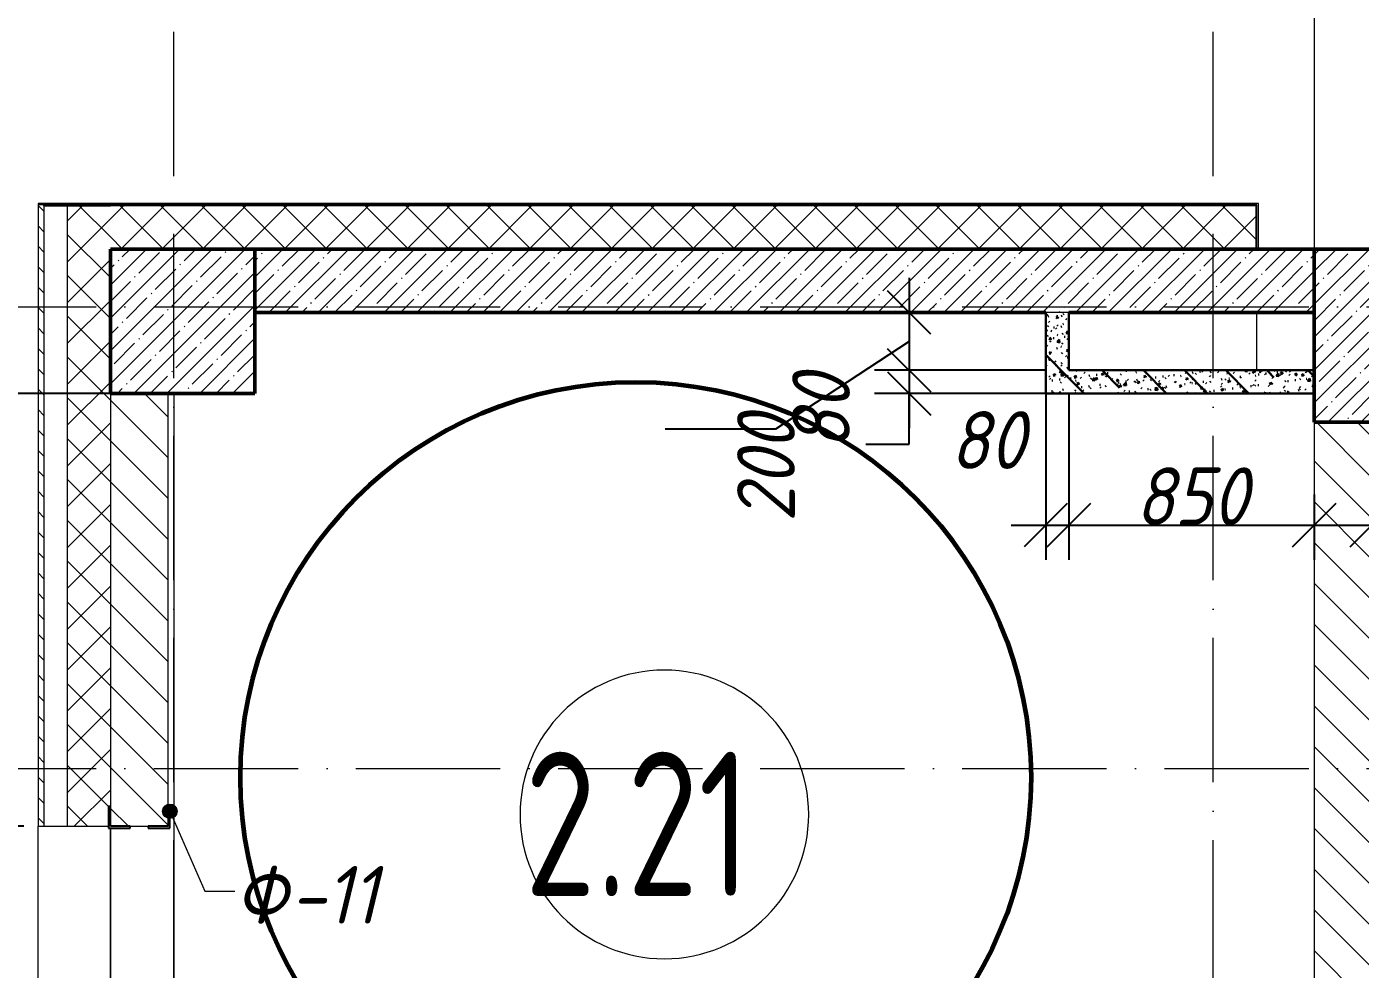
# Model space of a CAD drawing. Header units: millimetres. Extents: x -6064 to 178764, y -5836 to 29924.
# Drawn here: x -400 to 4220, y 12705 to 15970 of the extents above; entities that cross this region are included whole.
import ezdxf

# ---------------------------------------------------------------- set-up
doc = ezdxf.new("R2010")
doc.units = ezdxf.units.MM
doc.linetypes.add('50_200_ШТРИХ_1Т_ш5_п1_п1_', pattern=[700, 500, -100, 0, -100])
for name, color, linetype, lineweight in [('0) ПГП', 1, 'Continuous', 30), ('A-AREA-IDEN', 7, 'Continuous', 9), ('A-FLOR', 7, 'Continuous', 9), ('A-GENM-1', 7, 'Continuous', 25), ('A-GENM-IDEN', 7, 'Continuous', 9), ('A-WALL', 7, 'Continuous', 5), ('A-WALL-3', 7, 'Continuous', 50), ('A-WALL-4', 7, 'Continuous', 9), ('A-WALL-FNSH-1', 7, 'Continuous', 9), ('A-WALL-PATT-1', 7, 'Continuous', 5), ('I-WALL', 7, 'Continuous', 5), ('S-COLS', 7, 'Continuous', 9), ('S-COLS-1', 7, 'Continuous', 5), ('S-COLS-2', 7, 'Continuous', 50), ('Оси-1', 7, '50_200_ШТРИХ_1Т_ш5_п1_п1_', 9)]:
    doc.layers.add(name, color=color, linetype=linetype, lineweight=lineweight)
doc.layers.add('A-ANNO-DIMS', color=7, linetype='Continuous')
for name, color, linetype, lineweight, true_color in [('A-WALL-1', 7, 'Continuous', 13, 0xce0000), ('A-WALL-2', 7, 'Continuous', 5, 0xce0000), ('A-WALL-5', 7, 'Continuous', 13, 0x0070df), ('A-WALL-FNSH-2', 7, 'Continuous', 13, 0xce0000), ('A-WALL-FNSH-4', 7, 'Continuous', 13, 0x0070df), ('A-WALL-PATT-2', 7, 'Continuous', 5, 0xce0000)]:
    doc.layers.add(name, color=color, linetype=linetype, lineweight=lineweight, true_color=true_color)
doc.styles.add('ISOCPEUR_I_2', font='isocpeui.ttf', dxfattribs={"width": 0.9, "height": 200})
doc.styles.add('СПДС', font='ГОСТ тип А.ttf', dxfattribs={"width": 0.9})
doc.dimstyles.new('ISO-2_0_0_9К_СРЕДНИЙ', dxfattribs={"dimscale": 304.8, "dimtxt": 199.196235, "dimasz": 0.492126, "dimexe": 0.393701, "dimexo": 0, "dimgap": 0, "dimtad": 1, "dimdec": 0, "dimzin": 0, "dimdsep": 46, "dimtxsty": 'ISOCPEUR_I_2', "dimblk1": 'OBLIQUE', "dimblk2": 'OBLIQUE', "dimsah": 1, "dimcen": 0.09, "dimdle": 0.393701, "dimazin": 0, "dimtfac": 1, "dimtdec": 4, "dimtix": 1, "dimtmove": 1, "dimatfit": 3, "dimfxl": 1, "dimtvp": 1, "dimtolj": 1, "dimtzin": 0, "dimarcsym": 2})
doc.dimstyles.new('ISO-2_0_0_9К_СРЕДНИЙ_2', dxfattribs={"dimscale": 304.8, "dimtxt": 199.196235, "dimasz": 0.492126, "dimexe": 0.393701, "dimexo": 0, "dimgap": 0, "dimtad": 1, "dimdec": 0, "dimzin": 0, "dimdsep": 46, "dimtxsty": 'ISOCPEUR_I_2', "dimblk1": 'OBLIQUE', "dimblk2": 'OBLIQUE', "dimsah": 1, "dimcen": 0.09, "dimdle": 0.393701, "dimazin": 0, "dimtfac": 1, "dimtdec": 4, "dimtix": 1, "dimtmove": 0, "dimatfit": 3, "dimfxl": 1, "dimtvp": 1, "dimtolj": 1, "dimtzin": 0, "dimarcsym": 2})
pattern_1 = [(135, (0, 0), (-70.7107, -70.7107), [])]
pattern_2 = [(45, (0, 0), (-57.02463, 57.02463), []), (45, (57.025, 0), (-57.02463, 57.02463), [100.806, -20.161, 3.353, -16.808])]
pattern_3 = [(45, (0, 0), (-70.7107, 70.7107), []), (135, (0, 0), (-70.7107, -70.7107), [])]
pattern_4 = [(50, (0, 0), (72.87376, -6.37607), [7.62, -83.82]), (355, (0, 0), (-14.097, 76.42244), [6.096, -67.056]), (100.451, (6.07, -0.53), (58.77696, 70.04687), [6.476, -71.236]), (46.184, (0, 20.32), (108.4314, -16.81745), [11.43, -125.73]), (96.636, (9.04, 18.92), (94.961, 98.9709), [9.714, -106.854]), (351.184, (0, 20.32), (94.9623, 98.9702), [9.144, -100.584]), (21, (10.16, 15.24), (60.64565, -40.90654), [7.62, -83.82]), (326, (10.16, 15.24), (24.72083, 73.67493), [6.096, -67.056]), (71.451, (15.214, 11.83), (85.3669, 32.76874), [6.476, -71.236]), (37.5, (0, 0), (1.235525, 33.822432), [3.353, -62.89, 3.353, -64.719, -67.31]), (37.5, (0, 0), (1.235525, 33.822432), [-134.315, 3.353, -63.957]), (7.5, (0, 0), (26.728146, 40.07255), [3.353, -35.458, 3.353, -61.366, -25.654]), (7.5, (0, 0), (26.728146, 40.07255), [-103.53, 3.353, -22.301]), (327.5, (-22.657, 0), (54.236318, -2.292117), [3.353, -22.047, 3.353, -75.895, -105.156]), (327.5, (-22.657, 0), (54.236318, -2.292117), [-104.648, 3.353, -101.803]), (317.5, (-32.817, 0), (59.25158, 10.17014), [3.353, -29.667, 3.353, -49.276, -74.676]), (317.5, (-32.817, 0), (59.25158, 10.17014), [-85.649, 3.353, -71.323])]
pattern_5 = [(135, (0, 0), (-142.5612, -142.5612), []), (135, (142.56, 0), (-142.5612, -142.5612), [252.016, -50.403, 3.353, -47.05])]

# ---------------------------------------------------------------- blocks, each defined once
blk = doc.blocks.new('Колонна_Несущая_Прямоугольное сечение - 500х500-V23-АР1_1_Кладочный план 2 этажа')
at = {"layer": 'S-COLS-1'}
h = blk.add_hatch(dxfattribs=at)
h.set_pattern_fill('FP_33', color=256, style=0, pattern_type=2)
h.set_pattern_definition([(45, (-140, -14950), (-57.02463, 57.02463), []), (45, (-82.975, -14950), (-57.02463, 57.02463), [100.806, -20.161, 3.353, -16.808])])
h.paths.add_polyline_path([(-250, -250), (250, -250), (250, 250), (-250, 250), (-250, 147.8)], flags=0)
at = {"layer": 'S-COLS-2'}
for p, q in [((250, 250), (-250, 250)), ((-250, 250), (-250, -250)), ((250, -250), (250, 250)), ((-250, -250), (250, -250))]:
    blk.add_line(p, q, dxfattribs=at)
blk = doc.blocks.new('Фахверк_СКБ_Уголок - Ф-11_200х2500 h-28441216-АР1_1_Кладочный план 2 этажа')
at = {"layer": 'A-GENM-1'}
for p, q in [((200, 156), (125, 156)), ((125, 156), (125, 81)), ((131, 81), (131, 150)), ((131, 150), (200, 150)), ((200, 150), (200, 156)), ((125, 81), (131, 81)), ((131, 19), (125, 19)), ((125, 19), (125, -56)), ((131, -50), (131, 19)), ((125, -56), (200, -56)), ((200, -50), (131, -50)), ((200, -56), (200, -50))]:
    blk.add_line(p, q, dxfattribs=at)
blk = doc.blocks.new('_Oblique')
at = {"color": 0, "linetype": 'ByBlock', "lineweight": -2}
blk.add_line((-0.5, -0.5), (0.5, 0.5), dxfattribs=at)
blk = doc.blocks.new('DIMBLOCK97-АР1_1_Кладочный план 2 этажа')
at = {"layer": 'A-ANNO-DIMS', "color": 0, "lineweight": -2, "transparency": 16777216}
for p, q in [((-1360.2, 14820), (-1360.2, 13080)), ((-110, 14700), (-1480.2, 14700)), ((-410, 13200), (-1480.2, 13200))]:
    blk.add_line(p, q, dxfattribs=at)
at = {"layer": 'Defpoints', "color": 0, "transparency": 16777216}
for p in [(-110, 14700), (-1360.2, 13200), (-410, 13200)]:
    blk.add_point(p, dxfattribs=at)
at = {"layer": 'A-ANNO-DIMS', "color": 0, "lineweight": -2, "transparency": 16777216, "xscale": 150, "yscale": 150, "zscale": 150}
for p, rotation in [((-1360.2, 14700), 90), ((-1360.2, 13200), 270)]:
    blk.add_blockref('_Oblique', p, dxfattribs=dict(at, rotation=rotation))
at = {"layer": 'A-ANNO-DIMS', "color": 0, "transparency": 16777216, "insert": (-1460.2, 13950), "char_height": 200, "width": 560.814, "attachment_point": 5, "rotation": 90, "style": 'ISOCPEUR_I_2'}
blk.add_mtext('\\A1;1500', dxfattribs=at)
blk = doc.blocks.new('DIMBLOCK446-АР1_1_Кладочный план 2 этажа')
at = {"layer": 'A-ANNO-DIMS', "color": 0, "lineweight": -2, "transparency": 16777216}
for p, q in [((3130, 14699.7), (3130, 14123.5)), ((3210, 14697.7), (3210, 14123.5)), ((3010, 14243.5), (3330, 14243.5))]:
    blk.add_line(p, q, dxfattribs=at)
at = {"layer": 'Defpoints', "color": 0, "transparency": 16777216}
for p in [(3130, 14699.7), (3210, 14697.7), (3210, 14243.5)]:
    blk.add_point(p, dxfattribs=at)
at = {"layer": 'A-ANNO-DIMS', "color": 0, "lineweight": -2, "transparency": 16777216, "xscale": 150, "yscale": 150, "zscale": 150, "rotation": 180}
blk.add_blockref('_Oblique', (3130, 14243.5), dxfattribs=at)
at = {"layer": 'A-ANNO-DIMS', "color": 0, "lineweight": -2, "transparency": 16777216, "xscale": 150, "yscale": 150, "zscale": 150}
blk.add_blockref('_Oblique', (3210, 14243.5), dxfattribs=at)
at = {"layer": 'A-ANNO-DIMS', "color": 0, "transparency": 16777216, "insert": (2798.8, 14638.1), "char_height": 200, "width": 303.391, "attachment_point": 1, "line_spacing_factor": 1.149209, "style": 'ISOCPEUR_I_2'}
blk.add_mtext('\\A1;80', dxfattribs=at)
blk = doc.blocks.new('DIMBLOCK447-АР1_1_Кладочный план 2 этажа')
at = {"layer": 'A-ANNO-DIMS', "color": 0, "lineweight": -2, "transparency": 16777216}
for p, q in [((3210, 14697.7), (3210, 14123.5)), ((4060, 14349.5), (4060, 14123.5)), ((3090, 14243.5), (4180, 14243.5))]:
    blk.add_line(p, q, dxfattribs=at)
at = {"layer": 'Defpoints', "color": 0, "transparency": 16777216}
for p in [(3210, 14697.7), (4060, 14349.5), (4060, 14243.5)]:
    blk.add_point(p, dxfattribs=at)
at = {"layer": 'A-ANNO-DIMS', "color": 0, "lineweight": -2, "transparency": 16777216, "xscale": 150, "yscale": 150, "zscale": 150, "rotation": 180}
blk.add_blockref('_Oblique', (3210, 14243.5), dxfattribs=at)
at = {"layer": 'A-ANNO-DIMS', "color": 0, "lineweight": -2, "transparency": 16777216, "xscale": 150, "yscale": 150, "zscale": 150}
blk.add_blockref('_Oblique', (4060, 14243.5), dxfattribs=at)
at = {"layer": 'A-ANNO-DIMS', "color": 0, "transparency": 16777216, "insert": (3635, 14343.5), "char_height": 200, "width": 455.087, "attachment_point": 5, "style": 'ISOCPEUR_I_2'}
blk.add_mtext('\\A1;850', dxfattribs=at)
blk = doc.blocks.new('DIMBLOCK448-АР1_1_Кладочный план 2 этажа')
at = {"layer": 'A-ANNO-DIMS', "color": 0, "lineweight": -2, "transparency": 16777216}
for p, q in [((4060, 14349.5), (4060, 14123.5)), ((4260, 14349.5), (4260, 14123.5)), ((3940, 14243.5), (4380, 14243.5)), ((4836.8, 14243.5), (4260, 14243.5))]:
    blk.add_line(p, q, dxfattribs=at)
at = {"layer": 'Defpoints', "color": 0, "transparency": 16777216}
for p in [(4060, 14349.5), (4260, 14349.5), (4260, 14243.5)]:
    blk.add_point(p, dxfattribs=at)
at = {"layer": 'A-ANNO-DIMS', "color": 0, "lineweight": -2, "transparency": 16777216, "xscale": 150, "yscale": 150, "zscale": 150, "rotation": 180}
blk.add_blockref('_Oblique', (4060, 14243.5), dxfattribs=at)
at = {"layer": 'A-ANNO-DIMS', "color": 0, "lineweight": -2, "transparency": 16777216, "xscale": 150, "yscale": 150, "zscale": 150}
blk.add_blockref('_Oblique', (4260, 14243.5), dxfattribs=at)
at = {"layer": 'A-ANNO-DIMS', "color": 0, "transparency": 16777216, "insert": (4418.1, 14510.1), "char_height": 200, "width": 455.087, "attachment_point": 1, "line_spacing_factor": 1.149209, "style": 'ISOCPEUR_I_2'}
blk.add_mtext('\\A1;200', dxfattribs=at)
blk = doc.blocks.new('DIMBLOCK452-АР1_1_Кладочный план 2 этажа')
at = {"layer": 'A-ANNO-DIMS', "color": 0, "lineweight": -2, "transparency": 16777216}
for p, q in [((2657.1, 15100), (2657.1, 14659.7)), ((2763.2, 14980), (2537.1, 14980)), ((2657.1, 14879.9), (2194.4, 14576.2)), ((3127, 14779.7), (2537.1, 14779.7)), ((2194.4, 14576.2), (1812, 14576.2))]:
    blk.add_line(p, q, dxfattribs=at)
at = {"layer": 'Defpoints', "color": 0, "transparency": 16777216}
for p in [(2763.2, 14980), (2657.1, 14779.7), (3127, 14779.7)]:
    blk.add_point(p, dxfattribs=at)
at = {"layer": 'A-ANNO-DIMS', "color": 0, "lineweight": -2, "transparency": 16777216, "xscale": 150, "yscale": 150, "zscale": 150}
for p, rotation in [((2657.1, 14980), 90), ((2657.1, 14779.7), 270)]:
    blk.add_blockref('_Oblique', p, dxfattribs=dict(at, rotation=rotation))
at = {"layer": 'A-ANNO-DIMS', "color": 0, "transparency": 16777216, "insert": (2061.1, 14254.5), "char_height": 200, "width": 455.087, "attachment_point": 1, "rotation": 90, "line_spacing_factor": 1.149209, "style": 'ISOCPEUR_I_2'}
blk.add_mtext('\\A1;200', dxfattribs=at)
blk = doc.blocks.new('DIMBLOCK453-АР1_1_Кладочный план 2 этажа')
at = {"layer": 'A-ANNO-DIMS', "color": 0, "lineweight": -2, "transparency": 16777216}
for p, q in [((2657.1, 14899.7), (2657.1, 14579.7)), ((3127, 14779.7), (2537.1, 14779.7)), ((3130, 14699.7), (2537.1, 14699.7)), ((2657.1, 14523.8), (2657.1, 14699.7)), ((2507.1, 14523.8), (2657.1, 14523.8))]:
    blk.add_line(p, q, dxfattribs=at)
at = {"layer": 'Defpoints', "color": 0, "transparency": 16777216}
for p in [(3127, 14779.7), (2657.1, 14699.7), (3130, 14699.7)]:
    blk.add_point(p, dxfattribs=at)
at = {"layer": 'A-ANNO-DIMS', "color": 0, "lineweight": -2, "transparency": 16777216, "xscale": 150, "yscale": 150, "zscale": 150}
for p, rotation in [((2657.1, 14779.7), 90), ((2657.1, 14699.7), 270)]:
    blk.add_blockref('_Oblique', p, dxfattribs=dict(at, rotation=rotation))
at = {"layer": 'A-ANNO-DIMS', "color": 0, "transparency": 16777216, "insert": (2251.9, 14505.4), "char_height": 200, "width": 303.391, "attachment_point": 1, "rotation": 90, "line_spacing_factor": 1.149209, "style": 'ISOCPEUR_I_2'}
blk.add_mtext('\\A1;80', dxfattribs=at)
blk = doc.blocks.new('Марка_Помещения - Номер-25198446-Объем проектирования 2 этажа')
at = {"layer": 'A-AREA-IDEN'}
for start, end in [(360, 180), (180, 360)]:
    blk.add_arc((0, 0), 2.5, start, end, dxfattribs=at)

msp = doc.modelspace()

# ---------------------------------------------------------------- hatches: boundary and pattern name
at = {"layer": '0) ПГП'}
h = msp.add_hatch(dxfattribs=at)
h.set_pattern_fill('FP_25', color=256, style=0, pattern_type=2)
h.set_pattern_definition(pattern_4)
h.paths.add_polyline_path([(3210, 14699.7), (3210, 14980), (3130, 14980), (3130, 14699.7)], flags=0)
h = msp.add_hatch(dxfattribs=at)
h.set_pattern_fill('FP_26', color=256, style=0, pattern_type=2)
h.set_pattern_definition(pattern_5)
h.paths.add_polyline_path([(3210, 14699.7), (3210, 14980), (3130, 14980), (3130, 14699.7)], flags=0)
h = msp.add_hatch(dxfattribs=at)
h.set_pattern_fill('FP_25', color=256, style=0, pattern_type=2)
h.set_pattern_definition(pattern_4)
h.paths.add_polyline_path([(3210, 14699.7), (4060, 14699.7), (4060, 14779.7), (3210, 14779.7)], flags=0)
h = msp.add_hatch(dxfattribs=at)
h.set_pattern_fill('FP_26', color=256, style=0, pattern_type=2)
h.set_pattern_definition(pattern_5)
h.paths.add_polyline_path([(3210, 14699.7), (4060, 14699.7), (4060, 14779.7), (3210, 14779.7)], flags=0)
at = {"layer": 'A-GENM-IDEN'}
h = msp.add_hatch(color=256, dxfattribs=at)
edge = h.paths.add_edge_path(flags=0)
edge.add_arc((96, 13252.3), 25, 0, 360)
at = {"layer": 'A-WALL-PATT-1'}
h = msp.add_hatch(dxfattribs=at)
h.set_pattern_fill('FP_23', color=256, style=0, pattern_type=2)
h.set_pattern_definition([(135, (0, 0), (-35.35534, -35.35534), [])])
h.paths.add_polyline_path([(-360, -330), (-340, -330), (-340, 5220), (-360, 5220), (-360, -250)], flags=0)
h.paths.add_polyline_path([(-360, 7320), (-340, 7320), (-340, 8600), (-360, 8600)], flags=0)
h.paths.add_polyline_path([(-340, 10700), (-340, 11600), (-360, 11600), (-360, 10700)], flags=0)
h.paths.add_polyline_path([(-360, 13200), (-340, 13200), (-340, 15353), (-360, 15353), (-360, 15097.8)], flags=0)
h = msp.add_hatch(dxfattribs=at)
h.set_pattern_fill('FP_11', color=256, style=0, pattern_type=2)
h.set_pattern_definition(pattern_3)
h.paths.add_polyline_path([(-260, -100), (-110, -100), (-110, 5220), (-260, 5220), (-260, 110.9)], flags=0)
h.paths.add_polyline_path([(-260, 7320), (-110, 7320), (-110, 8531), (-116, 8531), (-116, 8600), (-260, 8600), (-260, 8531)], flags=0)
h.paths.add_polyline_path([(-116, 10700), (-116, 10769), (-110, 10769), (-110, 11531), (-116, 11531), (-116, 11600), (-260, 11600), (-260, 10700)], flags=0)
h.paths.add_polyline_path([(-116, 13200), (-116, 13269), (-110, 13269), (-110, 15350), (-260, 15350), (-260, 13200)], flags=0)
h = msp.add_hatch(dxfattribs=at)
h.set_pattern_fill('FP_11', color=256, style=0, pattern_type=2)
h.set_pattern_definition(pattern_3)
h.paths.add_polyline_path([(1432.7, 15200), (3859, 15200), (3859, 15350), (-110, 15350), (-110, 15200), (390, 15200)], flags=0)
h = msp.add_hatch(dxfattribs=at)
h.set_pattern_fill('FP_7', color=256, style=0, pattern_type=2)
h.set_pattern_definition(pattern_2)
h.paths.add_polyline_path([(1432.7, 14980), (4060, 14980), (4060, 15200), (390, 15200), (390, 14980)], flags=0)
at = {"layer": 'A-WALL-PATT-2'}
h = msp.add_hatch(dxfattribs=at)
h.set_pattern_fill('FP_22', color=256, style=0, pattern_type=2)
h.set_pattern_definition(pattern_1)
h.paths.add_polyline_path([(-110, 11400), (90, 11400), (90, 11600), (-110, 11600), (-110, 11531)], flags=0)
h.paths.add_polyline_path([(-41, 13200), (90, 13200), (90, 14700), (-110, 14700), (-110, 13200)], flags=0)
h = msp.add_hatch(dxfattribs=at)
h.set_pattern_fill('FP_22', color=256, style=0, pattern_type=2)
h.set_pattern_definition(pattern_1)
h.paths.add_polyline_path([(4060, 10900), (4260, 10900), (4260, 14600), (4060, 14600), (4060, 12956.8)], flags=0)
at = {"layer": 'S-COLS-1'}
h = msp.add_hatch(dxfattribs=at)
h.set_pattern_fill('FP_7', color=256, style=0, pattern_type=2)
h.set_pattern_definition(pattern_2)
h.paths.add_polyline_path([(4497.2, 14600), (4660, 14600), (4660, 15200), (4060, 15200), (4060, 14600)], flags=0)

# ---------------------------------------------------------------- linework, layer by layer
at = {"color": 6, "lineweight": 60}
msp.add_circle((1709.8, 13369.4), 1369.4, dxfattribs=at)
at = {"layer": '0) ПГП'}
for p, q in [((3130, 14980), (3130, 14699.7)), ((3210, 14779.7), (3210, 14980)), ((3860, 14780), (3210, 14780)), ((4060, 14779.7), (3210, 14779.7)), ((3130, 14699.7), (4060, 14699.7))]:
    msp.add_line(p, q, dxfattribs=at)
at = {"layer": 'A-FLOR'}
for p, q in [((4060, 17850), (4060, 15200)), ((3860, 14980), (3860, 14780))]:
    msp.add_line(p, q, dxfattribs=at)
at = {"layer": 'A-GENM-IDEN'}
for p, q in [((96, 13252.3), (217.1, 12974.9)), ((217.1, 12974.9), (321.4, 12974.9))]:
    msp.add_line(p, q, dxfattribs=at)
msp.add_circle((96, 13252.3), 25, dxfattribs=at)
at = {"layer": 'A-WALL'}
for p, q in [((3862, 15353), (-360, 15353)), ((-340, 15350), (-340, 15353)), ((3859, 15350), (-110, 15350)), ((3859, 15200), (3859, 15350)), ((3862, 15200), (3862, 15353))]:
    msp.add_line(p, q, dxfattribs=at)
at = {"layer": 'A-WALL-1'}
for p, q in [((90, 13269), (90, 14700)), ((-41, 13200), (21, 13200))]:
    msp.add_line(p, q, dxfattribs=at)
at = {"layer": 'A-WALL-2'}
msp.add_line((-110, 14700), (-110, 13269), dxfattribs=at)
at = {"layer": 'A-WALL-3'}
for p, q in [((4060, 15200), (390, 15200)), ((4060, 14980), (4060, 15200)), ((390, 14980), (3130, 14980)), ((3210, 14980), (4060, 14980))]:
    msp.add_line(p, q, dxfattribs=at)
at = {"layer": 'A-WALL-4'}
for p, q in [((-340, 15350), (-110, 15350)), ((-340, 15350), (-340, 13200)), ((-260, 15350), (-260, 13200)), ((-360, 11600), (-360, 13200)), ((-340, 13200), (-116, 13200)), ((-110, 13194), (-110, 11606))]:
    msp.add_line(p, q, dxfattribs=at)
at = {"layer": 'A-WALL-5'}
msp.add_line((3210, 14980), (3130, 14980), dxfattribs=at)
at = {"layer": 'A-WALL-FNSH-1'}
for p, q in [((3867, 15358), (-360, 15358)), ((-360, 15358), (-360, 13200)), ((3867, 15200), (3867, 15358)), ((-360, 13200), (-340, 13200))]:
    msp.add_line(p, q, dxfattribs=at)
at = {"layer": 'A-WALL-FNSH-2'}
for p, q in [((4060, 14600), (4060, 10900)), ((4260, 14600), (4060, 14600))]:
    msp.add_line(p, q, dxfattribs=at)
at = {"layer": 'A-WALL-FNSH-4'}
msp.add_line((4060, 14699.7), (4060, 14779.7), dxfattribs=at)
at = {"layer": 'I-WALL'}
for p, q in [((110, 14700), (110, 11600)), ((-110, 11606), (-110, 13194))]:
    msp.add_line(p, q, dxfattribs=at)
at = {"layer": 'S-COLS-2'}
for p, q in [((4660, 15200), (4060, 15200)), ((4060, 15200), (4060, 14600)), ((4060, 14600), (4660, 14600))]:
    msp.add_line(p, q, dxfattribs=at)
at = {"layer": 'Оси-1'}
for p, q in [((110, -4150), (110, 28636.9)), ((3710, -4150), (3710, 28636.9)), ((-4160, 15000), (125951.6, 15000)), ((-4160, 13400), (125951.6, 13400))]:
    msp.add_line(p, q, dxfattribs=at)

# ---------------------------------------------------------------- block references
at = {"layer": 'A-AREA-IDEN', "xscale": 199.9999999999999, "yscale": 199.9999999999999, "zscale": 199.9999999999999}
msp.add_blockref('Марка_Помещения - Номер-25198446-Объем проектирования 2 этажа', (1809, 13241.2), dxfattribs=at)
at = {"layer": 'A-GENM-1', "rotation": 89.99999999999991}
msp.add_blockref('Фахверк_СКБ_Уголок - Ф-11_200х2500 h-28441216-АР1_1_Кладочный план 2 этажа', (40, 13069), dxfattribs=at)
at = {"layer": 'S-COLS'}
msp.add_blockref('Колонна_Несущая_Прямоугольное сечение - 500х500-V23-АР1_1_Кладочный план 2 этажа', (140, 14950), dxfattribs=at)

# ---------------------------------------------------------------- texts
at = {"layer": 'A-AREA-IDEN', "insert": (1325.2, 13458.3), "char_height": 500, "width": 1212.151, "attachment_point": 1, "style": 'СПДС'}
msp.add_mtext('2.21', dxfattribs=at)
at = {"layer": 'A-GENM-IDEN', "char_height": 200, "attachment_point": 1, "style": 'ISOCPEUR_I_2'}
for s, insert, width in [('\\fISOCPEUR|b0|i1|c204|p34|;\\W.9;Ф', (321.4, 13062.6), 230.886), ('-11', (511.9, 13062.6), 389.62)]:
    msp.add_mtext(s, dxfattribs=dict(at, insert=insert, width=width))

# ---------------------------------------------------------------- dimensions: what is measured, and where the dimension line sits
at = {"layer": 'A-ANNO-DIMS'}
for base, p1, p2, override, picture, middle in [((2657.1, 14779.7), (2763.2, 14980), (3127, 14779.7), {"dimpost": '<>', "dimfxl": 415.249026}, 'DIMBLOCK452-АР1_1_Кладочный план 2 этажа', (2194.4, 14576.2)), ((2657.1, 14699.7), (3127, 14779.7), (3130, 14699.7), {"dimpost": '<>', "dimfxl": 80.058043}, 'DIMBLOCK453-АР1_1_Кладочный план 2 этажа', (2529.2, 14523.8))]:
    dim = msp.add_linear_dim(base=base, p1=p1, p2=p2, angle=90, dimstyle='ISO-2_0_0_9К_СРЕДНИЙ', override=override, dxfattribs=at)
    dim.commit()
    dim.dimension.update_dxf_attribs({"geometry": picture, "text_midpoint": middle, "dimtype": 160, "text_rotation": 90})
dim = msp.add_linear_dim(base=(-1360.2, 13200), p1=(-110, 14700), p2=(-410, 13200), angle=90, dimstyle='ISO-2_0_0_9К_СРЕДНИЙ_2', override={"dimpost": '<>', "dimfxl": 1529.705842}, dxfattribs=at)
dim.commit()
dim.dimension.update_dxf_attribs({"geometry": 'DIMBLOCK97-АР1_1_Кладочный план 2 этажа', "text_midpoint": (-1460.2, 13950)})
for base, p1, p2, override, picture, middle in [((3210, 14243.5), (3130, 14699.7), (3210, 14697.7), {"dimpost": '<>', "dimfxl": 80.02621}, 'DIMBLOCK446-АР1_1_Кладочный план 2 этажа', (2950.5, 14371.4)), ((4260, 14243.5), (4060, 14349.5), (4260, 14349.5), {"dimpost": '<>', "dimfxl": 200}, 'DIMBLOCK448-АР1_1_Кладочный план 2 этажа', (4645.6, 14371.4))]:
    dim = msp.add_linear_dim(base=base, p1=p1, p2=p2, dimstyle='ISO-2_0_0_9К_СРЕДНИЙ', override=override, dxfattribs=at)
    dim.commit()
    dim.dimension.update_dxf_attribs({"geometry": picture, "text_midpoint": middle, "dimtype": 160})
dim = msp.add_linear_dim(base=(4060, 14243.5), p1=(3210, 14697.7), p2=(4060, 14349.5), dimstyle='ISO-2_0_0_9К_СРЕДНИЙ_2', override={"dimpost": '<>', "dimfxl": 918.523917}, dxfattribs=at)
dim.commit()
dim.dimension.update_dxf_attribs({"geometry": 'DIMBLOCK447-АР1_1_Кладочный план 2 этажа', "text_midpoint": (3635, 14343.5)})

doc.saveas('drawing.dxf')
